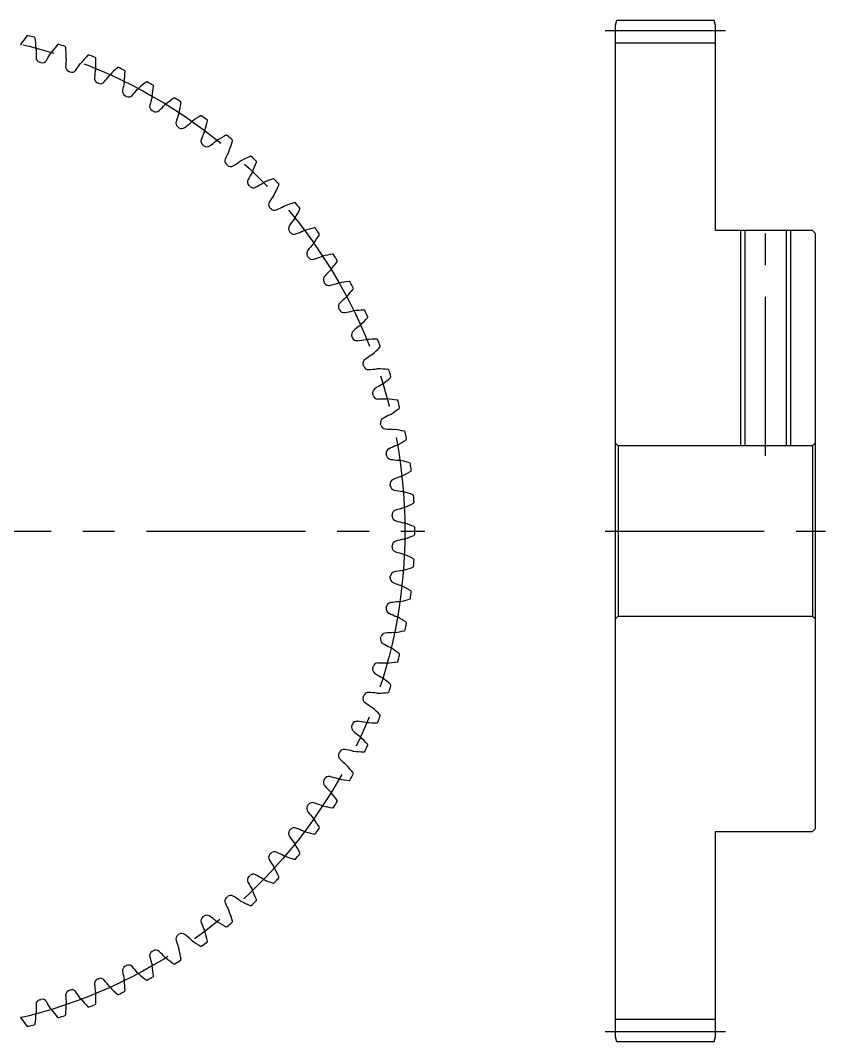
# Model space of a CAD drawing. Extents: x -1 to 143, y -8 to 113.
# Drawn here: x 62.6 to 143, y 10 to 112 of the extents above; entities that cross this region are included whole.
import ezdxf

# ---------------------------------------------------------------- set-up
doc = ezdxf.new("R2010")
doc.units = 0
doc.header["$LTSCALE"] = 0.5
doc.linetypes.add('CENTER', pattern=[50.8, 31.75, -6.35, 6.35, -6.35])
for name, color, linetype in [('MSM_CENTER', 1, 'CENTER'), ('MSM_CONTINUOUS', 7, 'CONTINUOUS'), ('MSM_NARROW', 5, 'CONTINUOUS')]:
    doc.layers.add(name, color=color, linetype=linetype)

msp = doc.modelspace()

# ---------------------------------------------------------------- linework, layer by layer
at = {"layer": 'MSM_CENTER'}
for p, q in [((121, 111), (133, 111)), ((137, 68.5), (137, 92)), ((-1, 61), (103, 61)), ((121, 61), (143, 61)), ((121, 11), (133, 11))]:
    msp.add_line(p, q, dxfattribs=at)
msp.add_circle((51, 61), 50, dxfattribs=at)
at = {"layer": 'MSM_CONTINUOUS'}
for p, q in [((122.13, 112), (122, 111.5)), ((122, 111.5), (122, 10.5)), ((131.87, 112), (122.13, 112)), ((132, 111.5), (131.87, 112)), ((132, 91), (132, 111.5)), ((122, 109.75), (132, 109.75)), ((141.7, 91), (132, 91)), ((134.93, 91), (134.93, 69.5)), ((139.07, 91), (139.07, 69.5)), ((142, 90.7), (141.7, 91)), ((142, 31.3), (142, 90.7)), ((122, 69.8), (122.3, 69.5)), ((122.3, 69.5), (122.3, 52.5)), ((141.7, 69.5), (122.3, 69.5)), ((141.7, 69.5), (142, 69.8)), ((141.7, 69.5), (141.7, 52.5)), ((122.3, 52.5), (122, 52.2)), ((122.3, 52.5), (141.7, 52.5)), ((142, 52.2), (141.7, 52.5)), ((132, 10.5), (132, 31)), ((132, 31), (141.7, 31)), ((141.7, 31), (142, 31.3)), ((122, 12.25), (132, 12.25)), ((122, 10.5), (122.13, 10)), ((131.87, 10), (132, 10.5)), ((122.13, 10), (131.87, 10))]:
    msp.add_line(p, q, dxfattribs=at)
for centre, radius, start, end in [((76.57, 100.42), 16.67, 143.0292, 146.5), ((63.33, 110.38), 0.1, 75.9759, 143.0292), ((51, 61), 51, 75.2241, 75.9759), ((63.98, 110.22), 0.1, 8.1708, 75.224), ((47.58, 107.86), 16.67, 4.7, 8.1708), ((63.37, 109.16), 0.831, 146.5, 153.594), ((63.37, 109.16), 0.831, 357.606, 4.7), ((79, 98.74), 16.67, 139.4292, 142.9), ((66.41, 109.51), 0.1, 72.3759, 139.4292), ((51, 61), 51, 71.6241, 72.3759), ((67.05, 109.3), 0.1, 4.5708, 71.624), ((50.53, 107.98), 16.67, 1.1, 4.5708), ((79.57, 108.48), 15.38, 177.606, 180.6598), ((64.68, 108.31), 0.5, 180.6598, 253.8691), ((52.32, 116.4), 15.38, 326.9402, 329.994), ((66.36, 108.29), 0.831, 142.9, 149.994), ((82.49, 106.59), 15.38, 174.006, 177.0598), ((66.36, 108.29), 0.831, 354.006, 1.1), ((81.31, 96.9), 16.67, 135.8292, 139.3), ((69.43, 108.45), 0.1, 68.7759, 135.8292), ((51, 61), 51, 68.0241, 68.7759), ((70.05, 108.2), 0.1, 0.9708, 68.024), ((53.48, 107.92), 16.67, 357.5, 0.9708), ((51, 61), 48.75, 73.7309, 73.8691), ((64.8, 108.28), 0.5, 253.7309, 326.9402), ((67.63, 107.36), 0.5, 177.0598, 250.269), ((55.8, 116.21), 15.38, 323.3402, 326.394), ((69.3, 107.23), 0.831, 139.3, 146.394), ((69.3, 107.23), 0.831, 350.406, 357.5), ((83.5, 94.93), 16.67, 132.2292, 135.7), ((72.37, 107.2), 0.1, 65.1759, 132.2292), ((51, 61), 51, 64.4241, 65.1759), ((51, 61), 48.75, 70.1309, 70.2691), ((67.74, 107.32), 0.5, 250.1309, 323.3402), ((85.29, 104.53), 15.38, 170.406, 173.4598), ((70.51, 106.22), 0.5, 173.4598, 246.6691), ((59.26, 115.8), 15.38, 319.7402, 322.794), ((72.17, 105.99), 0.831, 135.7, 142.794), ((56.42, 107.67), 16.67, 353.9, 357.3708), ((72.97, 106.91), 0.1, 357.3708, 64.424), ((51, 61), 48.75, 66.5309, 66.6691), ((70.61, 106.18), 0.5, 246.5309, 319.7402), ((87.96, 102.29), 15.38, 166.806, 169.8598), ((72.17, 105.99), 0.831, 346.806, 353.9), ((62.68, 115.17), 15.38, 316.1402, 319.194), ((74.95, 104.57), 0.831, 132.1, 139.194), ((85.57, 92.82), 16.67, 128.6292, 132.1), ((75.23, 105.76), 0.1, 61.5759, 128.6292), ((51, 61), 51, 60.8241, 61.5759), ((59.34, 107.24), 16.67, 350.3, 353.7708), ((75.81, 105.44), 0.1, 353.7708, 60.824), ((73.31, 104.91), 0.5, 169.8598, 243.069), ((51, 61), 48.75, 62.9309, 63.0691), ((73.41, 104.86), 0.5, 242.9309, 316.1402), ((90.48, 99.89), 15.38, 163.206, 166.2598), ((74.95, 104.57), 0.831, 343.206, 350.3), ((87.5, 90.59), 16.67, 125.0292, 128.5), ((77.99, 104.15), 0.1, 57.9759, 125.0292), ((51, 61), 51, 57.2241, 57.9759), ((76.02, 103.42), 0.5, 166.2598, 239.4691), ((66.06, 114.33), 15.38, 312.5402, 315.594), ((77.64, 102.98), 0.831, 128.5, 135.594), ((62.23, 106.62), 16.67, 346.7, 350.1708), ((78.55, 103.8), 0.1, 350.1708, 57.224), ((51, 61), 48.75, 59.3309, 59.4691), ((76.12, 103.36), 0.5, 239.3309, 312.5402), ((92.84, 97.33), 15.38, 159.606, 162.6598), ((77.64, 102.98), 0.831, 339.606, 346.7), ((89.29, 88.24), 16.67, 121.4292, 124.9), ((80.65, 102.37), 0.1, 54.3759, 121.4292), ((51, 61), 51, 53.6241, 54.3759), ((81.19, 101.98), 0.1, 346.5708, 53.624), ((78.63, 101.77), 0.5, 162.6598, 235.8691), ((51, 61), 48.75, 55.7309, 55.8691), ((78.73, 101.7), 0.5, 235.7309, 308.9402), ((69.38, 113.28), 15.38, 308.9402, 311.994), ((80.23, 101.23), 0.831, 124.9, 131.994), ((80.23, 101.23), 0.831, 336.006, 343.1), ((65.07, 105.83), 16.67, 343.1, 346.5708), ((81.14, 99.95), 0.5, 159.0598, 232.2691), ((95.04, 94.63), 15.38, 156.006, 159.0598), ((72.62, 112.02), 15.38, 305.3402, 308.394), ((82.69, 99.31), 0.831, 121.3, 128.394), ((90.92, 85.78), 16.67, 117.8292, 121.3), ((83.19, 100.43), 0.1, 50.7754, 117.8292), ((51, 61), 51, 50.0241, 50.7759), ((67.86, 104.86), 16.67, 339.5, 342.9708), ((83.7, 100.01), 0.1, 342.9708, 50.024), ((51, 61), 48.75, 52.1309, 52.2691), ((81.23, 99.88), 0.5, 232.1309, 305.3402), ((82.69, 99.31), 0.831, 332.406, 339.5), ((83.53, 97.98), 0.5, 155.4598, 228.6691), ((97.07, 91.8), 15.38, 152.406, 155.4598), ((75.78, 110.56), 15.38, 301.7402, 304.794), ((85.04, 97.25), 0.831, 117.7, 124.794), ((92.4, 83.22), 16.67, 114.2292, 117.7), ((85.6, 98.33), 0.1, 47.1754, 114.2292), ((51, 61), 51, 46.4241, 47.1759), ((86.09, 97.88), 0.1, 339.3708, 46.424), ((51, 61), 48.75, 48.5309, 48.6691), ((83.61, 97.9), 0.5, 228.5309, 301.7402), ((85.04, 97.25), 0.831, 328.806, 335.9), ((70.58, 103.71), 16.67, 335.9, 339.3708), ((85.78, 95.87), 0.5, 151.8598, 225.069), ((98.91, 88.85), 15.38, 148.806, 151.8598), ((93.71, 80.58), 16.67, 110.6292, 114.1), ((87.88, 96.09), 0.1, 43.5759, 110.6292), ((51, 61), 51, 42.8241, 43.5759), ((51, 61), 48.75, 44.9309, 45.0691), ((85.87, 95.78), 0.5, 224.9309, 298.1402), ((78.85, 108.91), 15.38, 298.1402, 301.194), ((87.25, 95.04), 0.831, 114.1, 121.194), ((73.22, 102.4), 16.67, 332.3, 335.7708), ((88.33, 95.6), 0.1, 335.7708, 42.824), ((87.9, 93.61), 0.5, 148.2598, 221.4691), ((100.56, 85.78), 15.38, 145.206, 148.2598), ((87.25, 95.04), 0.831, 325.206, 332.3), ((51, 61), 48.75, 41.3309, 41.4691), ((87.98, 93.53), 0.5, 221.3309, 294.5402), ((81.8, 107.07), 15.38, 294.5402, 297.594), ((89.31, 92.69), 0.831, 110.5, 117.594), ((94.86, 77.86), 16.67, 107.0292, 110.5), ((90.01, 93.7), 0.1, 39.9765, 107.0292), ((75.78, 100.92), 16.67, 328.7, 332.1708), ((51, 61), 51, 39.2241, 39.9759), ((90.43, 93.19), 0.1, 332.1708, 39.224), ((102.02, 82.62), 15.38, 141.606, 144.6598), ((89.31, 92.69), 0.831, 321.606, 328.7), ((89.88, 91.23), 0.5, 144.6598, 217.869), ((51, 61), 48.75, 37.7309, 37.8691), ((89.95, 91.14), 0.5, 217.7309, 290.9402), ((84.63, 105.04), 15.38, 290.9402, 293.994), ((91.23, 90.23), 0.831, 106.9, 113.994), ((95.83, 75.07), 16.67, 103.4292, 106.9), ((91.98, 91.19), 0.1, 36.3754, 103.4292), ((51, 61), 51, 35.6241, 36.3759), ((78.24, 99.29), 16.67, 325.1, 328.5708), ((92.37, 90.65), 0.1, 328.5708, 35.624), ((91.7, 88.73), 0.5, 141.0598, 214.2691), ((103.28, 79.38), 15.38, 138.006, 141.0598), ((91.23, 90.23), 0.831, 318.006, 325.1), ((51, 61), 48.75, 34.1309, 34.2691), ((91.77, 88.63), 0.5, 214.1309, 287.3402), ((87.33, 102.84), 15.38, 287.3402, 290.394), ((92.98, 87.64), 0.831, 103.3, 110.394), ((96.62, 72.23), 16.67, 99.8292, 103.3), ((80.59, 97.5), 16.67, 321.5, 324.9708), ((93.8, 88.55), 0.1, 32.7754, 99.8292), ((51, 61), 51, 32.0241, 32.7759), ((94.15, 87.99), 0.1, 324.9708, 32.024), ((104.33, 76.06), 15.38, 134.406, 137.4598), ((92.98, 87.64), 0.831, 314.406, 321.5), ((93.36, 86.12), 0.5, 137.4598, 210.6691), ((51, 61), 48.75, 30.5309, 30.6691), ((93.42, 86.02), 0.5, 210.5309, 283.7402), ((89.89, 100.48), 15.38, 283.7402, 286.794), ((94.57, 84.95), 0.831, 99.7, 106.794), ((97.24, 69.34), 16.67, 96.2292, 99.7), ((95.44, 85.81), 0.1, 29.1759, 96.2292), ((51, 61), 51, 28.4241, 29.1759), ((82.82, 95.57), 16.67, 317.9, 321.3708), ((95.76, 85.23), 0.1, 321.3708, 28.424), ((94.86, 83.41), 0.5, 133.8598, 207.0691), ((105.17, 72.68), 15.38, 130.806, 133.8598), ((94.57, 84.95), 0.831, 310.806, 317.9), ((51, 61), 48.75, 26.9309, 27.0691), ((94.91, 83.31), 0.5, 206.9309, 280.1402), ((92.29, 97.96), 15.38, 280.1402, 283.194), ((95.99, 82.17), 0.831, 96.1, 103.194), ((97.67, 66.42), 16.67, 92.6292, 96.1), ((96.91, 82.97), 0.1, 25.5759, 92.6292), ((51, 61), 51, 24.8241, 25.5759), ((84.93, 93.5), 16.67, 314.3, 317.7708), ((97.2, 82.37), 0.1, 317.7708, 24.824), ((96.18, 80.61), 0.5, 130.2598, 203.469), ((105.8, 69.26), 15.38, 127.206, 130.2598), ((95.99, 82.17), 0.831, 307.206, 314.3), ((51, 61), 48.75, 23.3309, 23.4691), ((96.22, 80.51), 0.5, 203.3309, 276.5402), ((94.53, 95.29), 15.38, 276.5402, 279.594), ((97.23, 79.3), 0.831, 92.5, 99.594), ((97.92, 63.48), 16.67, 89.0292, 92.5), ((98.2, 80.05), 0.1, 21.9759, 89.0292), ((51, 61), 51, 21.2241, 21.9759), ((106.21, 65.8), 15.38, 123.606, 126.6598), ((97.23, 79.3), 0.831, 303.606, 310.7), ((86.9, 91.31), 16.67, 310.7, 314.1708), ((98.45, 79.43), 0.1, 314.1708, 21.224), ((97.32, 77.74), 0.5, 126.6598, 199.8691), ((51, 61), 48.75, 19.7309, 19.8691), ((97.36, 77.63), 0.5, 199.7309, 272.9402), ((96.59, 92.49), 15.38, 272.9402, 275.994), ((98.29, 76.36), 0.831, 88.9, 95.994), ((97.98, 60.53), 16.67, 85.4292, 88.9), ((99.3, 77.05), 0.1, 18.3759, 85.4292), ((51, 61), 51, 17.6241, 18.3759), ((106.4, 62.32), 15.38, 120.006, 123.0598), ((98.29, 76.36), 0.831, 300.006, 307.1), ((88.74, 89), 16.67, 307.1, 310.5708), ((99.51, 76.41), 0.1, 310.5708, 17.624), ((98.28, 74.8), 0.5, 123.0598, 196.2691), ((51, 61), 48.75, 16.1309, 16.2691), ((98.31, 74.68), 0.5, 196.1309, 269.3402), ((98.48, 89.57), 15.38, 269.3402, 272.394), ((99.16, 73.37), 0.831, 85.3, 92.394), ((97.86, 57.58), 16.67, 81.8292, 85.3), ((100.22, 73.98), 0.1, 14.7759, 81.8292), ((51, 61), 51, 14.0241, 14.7759), ((106.37, 58.84), 15.38, 116.406, 119.4598), ((99.16, 73.37), 0.831, 296.406, 303.5), ((90.42, 86.57), 16.67, 303.5, 306.9708), ((100.38, 73.33), 0.1, 306.9708, 14.024), ((99.05, 71.8), 0.5, 119.4598, 192.6691), ((51, 61), 48.75, 12.5309, 12.6691), ((99.08, 71.69), 0.5, 192.5309, 265.7402), ((100.18, 86.53), 15.38, 265.7402, 268.794), ((99.84, 70.32), 0.831, 81.7, 88.794), ((97.56, 54.65), 16.67, 78.2292, 81.7), ((100.93, 70.87), 0.1, 11.1759, 78.2292), ((51, 61), 51, 10.4241, 11.1759), ((106.13, 55.37), 15.38, 112.806, 115.8598), ((99.84, 70.32), 0.831, 292.806, 299.9), ((91.95, 84.04), 16.67, 299.9, 303.3708), ((101.06, 70.21), 0.1, 303.3708, 10.424), ((99.63, 68.76), 0.5, 115.8598, 189.0691), ((51, 61), 48.75, 8.9309, 9.0691), ((99.65, 68.65), 0.5, 188.9309, 262.1402), ((101.69, 83.39), 15.38, 262.1402, 265.194), ((100.33, 67.23), 0.831, 78.1, 85.194), ((97.06, 51.74), 16.67, 74.6292, 78.1), ((101.46, 67.71), 0.1, 7.5759, 74.6292), ((51, 61), 51, 6.8241, 7.5759), ((105.66, 51.92), 15.38, 109.206, 112.2598), ((100.33, 67.23), 0.831, 289.206, 296.3), ((93.31, 81.43), 16.67, 296.3, 299.7708), ((101.54, 67.05), 0.1, 299.7708, 6.824), ((100.03, 65.69), 0.5, 112.2598, 185.4691), ((51, 61), 48.75, 5.3309, 5.4691), ((100.04, 65.58), 0.5, 185.3309, 258.5402), ((102.99, 80.16), 15.38, 258.5402, 261.594), ((100.62, 64.12), 0.831, 74.5, 81.594), ((96.39, 48.86), 16.67, 71.0292, 74.5), ((101.78, 64.53), 0.1, 3.9759, 71.0292), ((51, 61), 51, 3.2241, 3.9759), ((104.99, 48.5), 15.38, 105.606, 108.6598), ((100.62, 64.12), 0.831, 285.606, 292.7), ((94.51, 78.73), 16.67, 292.7, 296.1708), ((101.82, 63.86), 0.1, 296.1708, 3.224), ((100.22, 62.61), 0.5, 108.6598, 181.8691), ((51, 61), 48.75, 1.7309, 1.8691), ((100.23, 62.49), 0.5, 181.7309, 254.9402), ((104.09, 76.86), 15.38, 254.9402, 257.994), ((100.72, 61), 0.831, 70.9, 77.994), ((95.54, 46.04), 16.67, 67.4292, 70.9), ((101.9, 61.33), 0.1, 0.3759, 67.4292), ((51, 61), 51, 359.6241, 0.3759), ((104.09, 45.14), 15.38, 102.006, 105.0598), ((100.72, 61), 0.831, 282.006, 289.1), ((95.54, 75.96), 16.67, 289.1, 292.5708), ((101.9, 60.67), 0.1, 292.5708, 359.624), ((51, 61), 48.75, 358.1309, 358.2691), ((100.22, 59.39), 0.5, 178.1309, 251.3402), ((100.23, 59.51), 0.5, 105.0598, 178.2691), ((104.99, 73.5), 15.38, 251.3402, 254.394), ((100.62, 57.88), 0.831, 67.3, 74.394), ((94.51, 43.27), 16.67, 63.8292, 67.3), ((101.82, 58.14), 0.1, 356.7759, 63.8292), ((96.39, 73.14), 16.67, 285.5, 288.9708), ((101.78, 57.47), 0.1, 288.9708, 356.024), ((51, 61), 51, 356.0241, 356.7759), ((51, 61), 48.75, 354.5309, 354.6691), ((100.03, 56.31), 0.5, 174.5309, 247.7402), ((100.04, 56.42), 0.5, 101.4598, 174.6691), ((102.99, 41.84), 15.38, 98.406, 101.4598), ((100.62, 57.88), 0.831, 278.406, 285.5), ((105.66, 70.08), 15.38, 247.7402, 250.794), ((100.33, 54.77), 0.831, 63.7, 70.794), ((93.31, 40.57), 16.67, 60.2292, 63.7), ((97.06, 70.26), 16.67, 281.9, 285.3708), ((101.46, 54.29), 0.1, 285.3708, 352.424), ((51, 61), 51, 352.4241, 353.1759), ((101.54, 54.95), 0.1, 353.1759, 60.2292), ((99.63, 53.24), 0.5, 170.9309, 244.1402), ((51, 61), 48.75, 350.9309, 351.0691), ((99.65, 53.35), 0.5, 97.8598, 171.0692), ((101.69, 38.61), 15.38, 94.806, 97.8598), ((100.33, 54.77), 0.831, 274.806, 281.9), ((106.13, 66.63), 15.38, 244.1402, 247.194), ((99.84, 51.68), 0.831, 60.1, 67.194), ((91.95, 37.96), 16.67, 56.6292, 60.1), ((97.56, 67.35), 16.67, 278.3, 281.7708), ((100.93, 51.13), 0.1, 281.7708, 348.824), ((51, 61), 51, 348.8241, 349.5759), ((101.06, 51.79), 0.1, 349.5759, 56.6292), ((99.05, 50.2), 0.5, 167.3309, 240.5402), ((51, 61), 48.75, 347.3309, 347.4691), ((99.08, 50.31), 0.5, 94.2598, 167.4691), ((100.18, 35.47), 15.38, 91.206, 94.2598), ((99.84, 51.68), 0.831, 271.206, 278.3), ((106.37, 63.16), 15.38, 240.5402, 243.594), ((99.16, 48.63), 0.831, 56.5, 63.594), ((90.42, 35.43), 16.67, 53.0292, 56.5), ((100.22, 48.02), 0.1, 278.1708, 345.224), ((51, 61), 51, 345.2241, 345.9759), ((100.38, 48.67), 0.1, 345.9754, 53.0292), ((98.28, 47.2), 0.5, 163.7309, 236.9402), ((51, 61), 48.75, 343.7309, 343.8691), ((98.31, 47.32), 0.5, 90.6598, 163.8692), ((98.48, 32.43), 15.38, 87.606, 90.6598), ((99.16, 48.63), 0.831, 267.606, 274.7), ((97.86, 64.42), 16.67, 274.7, 278.1708), ((106.4, 59.68), 15.38, 236.9402, 239.994), ((98.29, 45.64), 0.831, 52.9, 59.994), ((88.74, 33), 16.67, 49.4292, 52.9), ((99.3, 44.95), 0.1, 274.5708, 341.624), ((51, 61), 51, 341.6241, 342.3759), ((99.51, 45.59), 0.1, 342.3754, 49.4292), ((97.32, 44.26), 0.5, 160.1309, 233.3402), ((51, 61), 48.75, 340.1309, 340.2691), ((97.36, 44.37), 0.5, 87.0599, 160.2691), ((106.21, 56.2), 15.38, 233.3402, 236.394), ((96.59, 29.51), 15.38, 84.006, 87.0598), ((98.29, 45.64), 0.831, 264.006, 271.1), ((97.98, 61.47), 16.67, 271.1, 274.5708), ((97.23, 42.7), 0.831, 49.3, 56.394), ((86.9, 30.69), 16.67, 45.8292, 49.3), ((96.22, 41.49), 0.5, 83.4598, 156.6691), ((94.53, 26.71), 15.38, 80.406, 83.4598), ((97.23, 42.7), 0.831, 260.406, 267.5), ((97.92, 58.52), 16.67, 267.5, 270.9708), ((98.2, 41.95), 0.1, 270.9708, 338.024), ((51, 61), 51, 338.0241, 338.7759), ((98.45, 42.57), 0.1, 338.7754, 45.8292), ((96.18, 41.39), 0.5, 156.5309, 229.7402), ((51, 61), 48.75, 336.5309, 336.6691), ((105.8, 52.74), 15.38, 229.7402, 232.794), ((95.99, 39.83), 0.831, 45.7, 52.794), ((84.93, 28.5), 16.67, 42.2292, 45.7), ((94.86, 38.59), 0.5, 152.9309, 226.1402), ((51, 61), 48.75, 332.9309, 333.0691), ((94.91, 38.69), 0.5, 79.8598, 153.0691), ((92.29, 24.04), 15.38, 76.806, 79.8598), ((95.99, 39.83), 0.831, 256.806, 263.9), ((97.67, 55.58), 16.67, 263.9, 267.3708), ((96.91, 39.03), 0.1, 267.3708, 334.424), ((51, 61), 51, 334.4241, 335.1759), ((97.2, 39.63), 0.1, 335.1754, 42.2292), ((105.17, 49.32), 15.38, 226.1402, 229.194), ((94.57, 37.05), 0.831, 42.1, 49.194), ((82.82, 26.43), 16.67, 38.6292, 42.1), ((51, 61), 51, 330.8241, 331.5759), ((95.76, 36.77), 0.1, 331.5754, 38.6292), ((93.36, 35.88), 0.5, 149.3309, 222.5402), ((51, 61), 48.75, 329.3309, 329.4691), ((93.42, 35.98), 0.5, 76.2598, 149.4691), ((89.89, 21.52), 15.38, 73.206, 76.2598), ((94.57, 37.05), 0.831, 253.206, 260.3), ((97.24, 52.66), 16.67, 260.3, 263.7708), ((95.44, 36.19), 0.1, 263.7708, 330.824), ((104.33, 45.94), 15.38, 222.5402, 225.594), ((92.98, 34.36), 0.831, 38.5, 45.594), ((80.59, 24.5), 16.67, 35.0292, 38.5), ((91.77, 33.37), 0.5, 72.6598, 145.8691), ((87.33, 19.16), 15.38, 69.606, 72.6598), ((51, 61), 51, 327.2241, 327.9759), ((94.15, 34.01), 0.1, 327.9754, 35.0292), ((91.7, 33.27), 0.5, 145.7309, 218.9402), ((51, 61), 48.75, 325.7309, 325.8691), ((103.28, 42.62), 15.38, 218.9402, 221.994), ((92.98, 34.36), 0.831, 249.606, 256.7), ((96.62, 49.77), 16.67, 256.7, 260.1708), ((93.8, 33.45), 0.1, 260.1708, 327.224), ((91.23, 31.77), 0.831, 34.9, 41.994), ((78.24, 22.71), 16.67, 31.4292, 34.9), ((89.88, 30.77), 0.5, 142.1309, 215.3402), ((51, 61), 48.75, 322.1309, 322.2691), ((89.95, 30.86), 0.5, 69.0598, 142.2691), ((84.63, 16.96), 15.38, 66.006, 69.0598), ((91.23, 31.77), 0.831, 246.006, 253.1), ((95.83, 46.93), 16.67, 253.1, 256.5708), ((91.98, 30.81), 0.1, 256.5708, 323.624), ((51, 61), 51, 323.6241, 324.3759), ((92.37, 31.35), 0.1, 324.3754, 31.4292), ((102.02, 39.38), 15.38, 215.3402, 218.394), ((89.31, 29.31), 0.831, 31.3, 38.394), ((75.78, 21.08), 16.67, 27.8292, 31.3), ((87.9, 28.39), 0.5, 138.5309, 211.7402), ((51, 61), 48.75, 318.5309, 318.6691), ((87.98, 28.47), 0.5, 65.4598, 138.6691), ((81.8, 14.93), 15.38, 62.406, 65.4598), ((89.31, 29.31), 0.831, 242.406, 249.5), ((51, 61), 51, 320.0241, 320.7759), ((90.43, 28.81), 0.1, 320.7754, 27.8292), ((100.56, 36.22), 15.38, 211.7402, 214.794), ((94.86, 44.14), 16.67, 249.5, 252.9708), ((90.01, 28.3), 0.1, 252.9708, 320.024), ((51, 61), 48.75, 314.9309, 315.0691), ((85.87, 26.22), 0.5, 61.8599, 135.0691), ((78.85, 13.09), 15.38, 58.806, 61.8598), ((87.25, 26.96), 0.831, 27.7, 34.794), ((73.22, 19.6), 16.67, 24.2292, 27.7), ((85.78, 26.13), 0.5, 134.9309, 208.1402), ((98.91, 33.15), 15.38, 208.1402, 211.194), ((87.25, 26.96), 0.831, 238.806, 245.9), ((93.71, 41.42), 16.67, 245.9, 249.3708), ((87.88, 25.91), 0.1, 249.3708, 316.424), ((51, 61), 51, 316.4241, 317.1759), ((88.33, 26.4), 0.1, 317.1765, 24.2292), ((83.61, 24.1), 0.5, 58.2598, 131.4691), ((75.78, 11.44), 15.38, 55.206, 58.2598), ((85.04, 24.75), 0.831, 24.1, 31.194), ((70.58, 18.29), 16.67, 20.6292, 24.1), ((83.53, 24.02), 0.5, 131.3309, 204.5402), ((97.07, 30.2), 15.38, 204.5402, 207.594), ((51, 61), 48.75, 311.3309, 311.4691), ((85.04, 24.75), 0.831, 235.206, 242.3), ((92.4, 38.78), 16.67, 242.3, 245.7708), ((85.6, 23.67), 0.1, 245.7708, 312.824), ((51, 61), 51, 312.8241, 313.5759), ((86.09, 24.12), 0.1, 313.5765, 20.6292), ((81.14, 22.05), 0.5, 127.7309, 200.9402), ((51, 61), 48.75, 307.7309, 307.8691), ((81.23, 22.12), 0.5, 54.6598, 127.8691), ((72.62, 9.98), 15.38, 51.606, 54.6598), ((82.69, 22.69), 0.831, 20.5, 27.594), ((67.86, 17.14), 16.67, 17.0292, 20.5), ((95.04, 27.37), 15.38, 200.9402, 203.994), ((82.69, 22.69), 0.831, 231.606, 238.7), ((90.92, 36.22), 16.67, 238.7, 242.1708), ((83.19, 21.57), 0.1, 242.1708, 309.224), ((51, 61), 51, 309.2241, 309.9759), ((83.7, 21.99), 0.1, 309.9765, 17.0292), ((78.63, 20.23), 0.5, 124.1309, 197.3402), ((51, 61), 48.75, 304.1309, 304.2691), ((78.73, 20.3), 0.5, 51.0598, 124.2691), ((69.38, 8.72), 15.38, 48.006, 51.0598), ((80.23, 20.77), 0.831, 16.9, 23.994), ((65.07, 16.17), 16.67, 13.4292, 16.9), ((92.84, 24.67), 15.38, 197.3402, 200.394), ((80.23, 20.77), 0.831, 228.006, 235.1), ((89.29, 33.76), 16.67, 235.1, 238.5708), ((80.65, 19.63), 0.1, 238.5708, 305.624), ((51, 61), 51, 305.6241, 306.3759), ((81.19, 20.02), 0.1, 306.3765, 13.4292), ((76.02, 18.58), 0.5, 120.5309, 193.7402), ((90.48, 22.11), 15.38, 193.7402, 196.794), ((51, 61), 48.75, 300.5309, 300.6691), ((76.12, 18.64), 0.5, 47.4598, 120.6691), ((66.06, 7.67), 15.38, 44.406, 47.4598), ((77.64, 19.02), 0.831, 224.406, 231.5), ((87.5, 31.41), 16.67, 231.5, 234.9708), ((77.64, 19.02), 0.831, 13.3, 20.394), ((62.23, 15.38), 16.67, 9.8292, 13.3), ((73.31, 17.09), 0.5, 116.9309, 190.1402), ((51, 61), 48.75, 296.9309, 297.0691), ((73.41, 17.14), 0.5, 43.8598, 117.0691), ((62.68, 6.83), 15.38, 40.806, 43.8598), ((74.95, 17.43), 0.831, 9.7, 16.794), ((59.34, 14.76), 16.67, 6.2292, 9.7), ((77.99, 17.85), 0.1, 234.9708, 302.024), ((51, 61), 51, 302.0241, 302.7759), ((78.55, 18.2), 0.1, 302.7765, 9.8292), ((70.61, 15.82), 0.5, 40.2598, 113.4691), ((87.96, 19.71), 15.38, 190.1402, 193.194), ((74.95, 17.43), 0.831, 220.806, 227.9), ((85.57, 29.18), 16.67, 227.9, 231.3708), ((51, 61), 51, 298.4241, 299.1759), ((75.81, 16.56), 0.1, 299.1754, 6.2292), ((70.51, 15.78), 0.5, 113.3309, 186.5402), ((85.29, 17.47), 15.38, 186.5402, 189.594), ((51, 61), 48.75, 293.3309, 293.4691), ((59.26, 6.2), 15.38, 37.206, 40.2598), ((72.17, 16.01), 0.831, 217.206, 224.3), ((83.5, 27.07), 16.67, 224.3, 227.7708), ((72.17, 16.01), 0.831, 6.1, 13.194), ((56.42, 14.33), 16.67, 2.6292, 6.1), ((75.23, 16.24), 0.1, 231.3708, 298.424), ((67.63, 14.64), 0.5, 109.7309, 182.9402), ((82.49, 15.41), 15.38, 182.9402, 185.994), ((51, 61), 48.75, 289.7309, 289.8691), ((67.74, 14.68), 0.5, 36.6598, 109.8691), ((55.8, 5.79), 15.38, 33.606, 36.6598), ((69.3, 14.77), 0.831, 213.606, 220.7), ((69.3, 14.77), 0.831, 2.5, 9.594), ((53.48, 14.08), 16.67, 359.0292, 2.5), ((72.37, 14.8), 0.1, 227.7708, 294.824), ((51, 61), 51, 294.8241, 295.5759), ((72.97, 15.09), 0.1, 295.5765, 2.6292), ((64.68, 13.69), 0.5, 106.1309, 179.3402), ((79.57, 13.52), 15.38, 179.3402, 182.394), ((51, 61), 48.75, 286.1309, 286.2691), ((64.8, 13.72), 0.5, 33.0598, 106.2691), ((52.32, 5.6), 15.38, 30.006, 33.0598), ((66.36, 13.71), 0.831, 210.006, 217.1), ((50.53, 14.02), 16.67, 355.4292, 358.9), ((66.36, 13.71), 0.831, 358.9, 5.994), ((81.31, 25.1), 16.67, 220.7, 224.1708), ((69.43, 13.55), 0.1, 224.1708, 291.224), ((51, 61), 51, 291.2241, 291.9759), ((70.05, 13.8), 0.1, 291.9754, 359.0292), ((63.37, 12.84), 0.831, 206.406, 213.5), ((76.57, 21.58), 16.67, 213.5, 216.9708), ((47.58, 14.14), 16.67, 351.8292, 355.3), ((63.37, 12.84), 0.831, 355.3, 2.394), ((79, 23.26), 16.67, 217.1, 220.5708), ((66.41, 12.49), 0.1, 220.5708, 287.624), ((51, 61), 51, 287.6241, 288.3759), ((67.05, 12.7), 0.1, 288.3754, 355.4292), ((63.33, 11.62), 0.1, 216.9708, 284.024), ((51, 61), 51, 284.0241, 284.7759), ((63.98, 11.78), 0.1, 284.7754, 351.8292)]:
    msp.add_arc(centre, radius, start, end, dxfattribs=at)
at = {"layer": 'MSM_NARROW'}
for p, q in [((134.5, 91), (134.5, 69.5)), ((139.5, 91), (139.5, 69.5))]:
    msp.add_line(p, q, dxfattribs=at)

doc.saveas('drawing.dxf')
